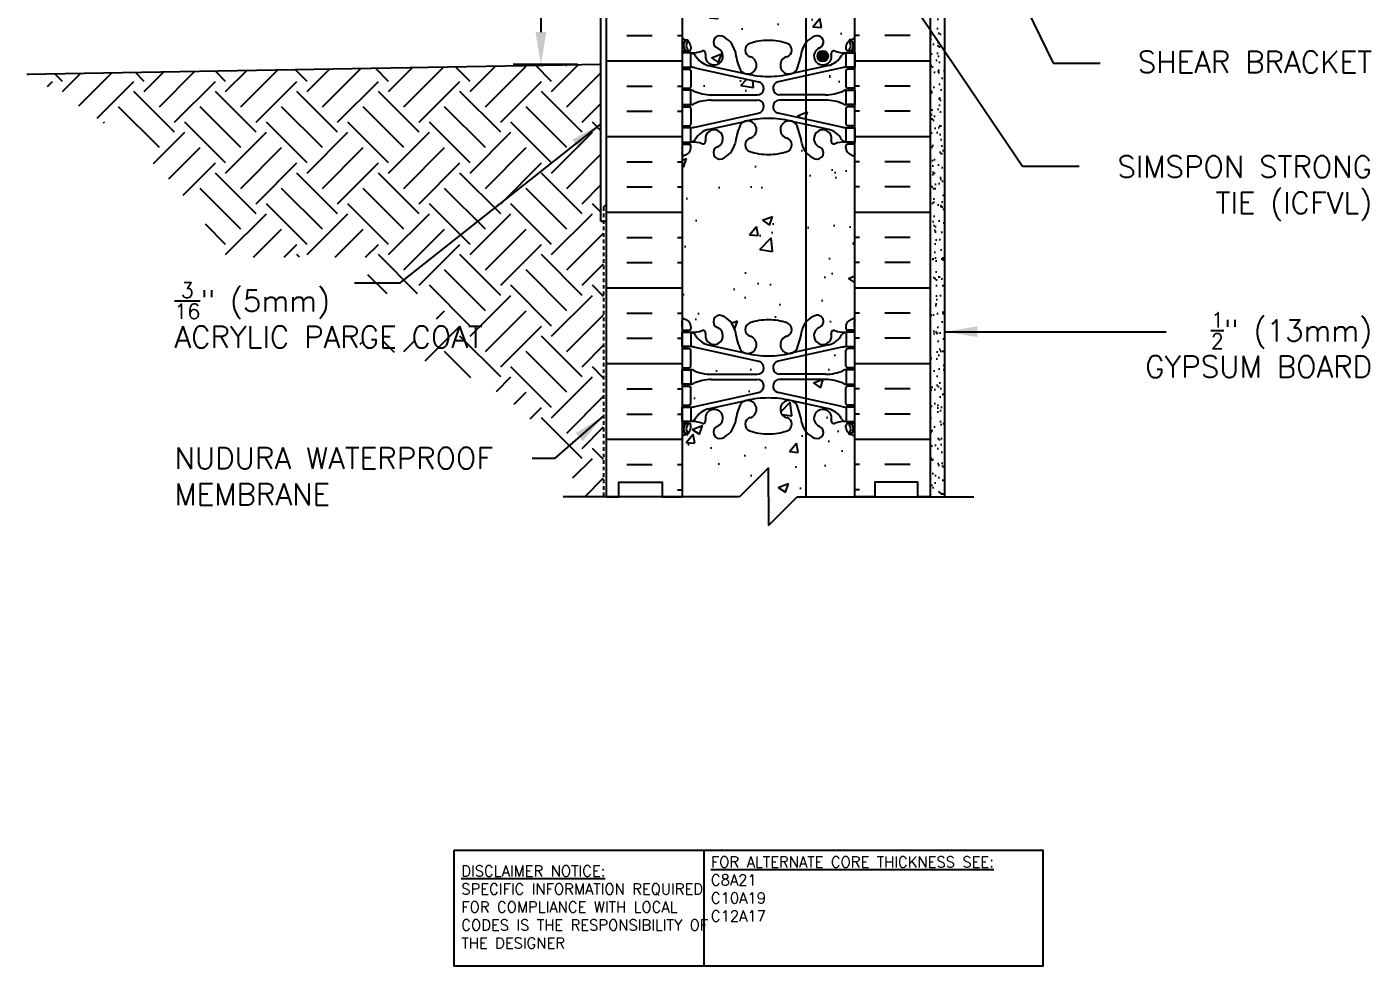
# Model space of a CAD drawing. Header units: inches. Extents: x 25.9 to 73.5, y -15 to 56.3.
# Drawn here: x 25.94 to 72.59, y -15.02 to 17.55 of the extents above; entities that cross this region are included whole.
import ezdxf

# ---------------------------------------------------------------- set-up
doc = ezdxf.new("R2010")
doc.units = ezdxf.units.IN
doc.header["$LTSCALE"] = 0.5
doc.header["$MEASUREMENT"] = 0
doc.linetypes.add('DASHED2', pattern=[0.375, 0.25, -0.125])
for name, color, linetype in [('HATCH', 12, 'Continuous'), ('line25', 2, 'Continuous'), ('LINE3', 3, 'Continuous'), ('LINE50', 5, 'Continuous'), ('LINE9', 9, 'Continuous'), ('TEXT', 4, 'Continuous'), ('Web_Edge', 9, 'Continuous')]:
    doc.layers.add(name, color=color, linetype=linetype)
doc.styles.add('DIM', font='romans.shx', dxfattribs={"width": 0.7})
doc.styles.add('ROMANS', font='romans.shx', dxfattribs={"height": 1.125})
doc.styles.get("Standard").update_dxf_attribs({"font": 'romans.shx', "height": 1.125})
doc.dimstyles.new('ext_12', dxfattribs={"dimscale": 12, "dimtxt": 0.09375, "dimasz": 0.09375, "dimexe": 0.09375, "dimexo": 0.0625, "dimgap": 0.0625, "dimtad": 1, "dimdec": 1, "dimzin": 3, "dimdsep": 46, "dimlunit": 4, "dimtxsty": 'DIM', "dimcen": 0.09, "dimdle": 0.09375, "dimclrt": 4, "dimadec": 0, "dimazin": 0, "dimtfac": 1, "dimtdec": 1, "dimtmove": 2, "dimatfit": 3, "dimfxl": 0, "dimfrac": 2, "dimtolj": 1, "dimtzin": 0, "dimarcsym": 0})

# ---------------------------------------------------------------- blocks, each defined once
blk = doc.blocks.new('6 web')
at = {"layer": 'Web_Edge'}
for p, q in [((-3, 6.566), (-2.958, 6.566)), ((-2.89, 6.845), (-2.8, 6.845)), ((-2.8, 6.845), (-2.8, 6.803)), ((-2.69, 6.596), (-2.69, 6.529)), ((2.69, 6.596), (2.69, 6.529)), ((2.89, 6.845), (2.8, 6.845)), ((2.8, 6.845), (2.8, 6.803)), ((3, 6.566), (2.958, 6.566)), ((-3, 6.466), (-2.752, 6.466)), ((-2.89, 6.466), (-2.89, 6.396)), ((-2.8, 6.466), (-2.8, 6.396)), ((3, 6.466), (2.752, 6.466)), ((2.8, 6.466), (2.8, 6.396)), ((2.89, 6.466), (2.89, 6.396)), ((-3, 5.826), (-2.752, 5.826)), ((-2.89, 5.896), (-2.89, 5.826)), ((-2.8, 5.896), (-2.8, 5.826)), ((-2.69, 5.764), (-2.69, 5.229)), ((-2.551, 5.872), (-0.34, 5.391)), ((-2.09, 5.955), (-0.768, 5.665)), ((2.551, 5.872), (0.34, 5.391)), ((2.09, 5.955), (0.768, 5.665)), ((2.69, 5.764), (2.69, 5.229)), ((3, 5.826), (2.752, 5.826)), ((2.8, 5.896), (2.8, 5.826)), ((2.89, 5.896), (2.89, 5.826)), ((-3, 5.166), (-2.752, 5.166)), ((-2.89, 5.166), (-2.89, 5.096)), ((-2.8, 5.166), (-2.8, 5.096)), ((3, 5.166), (2.752, 5.166)), ((2.8, 5.166), (2.8, 5.096)), ((2.89, 5.166), (2.89, 5.096)), ((-1.985, 4.936), (-0.389, 4.936)), ((-1.985, 4.756), (-0.389, 4.756)), ((1.985, 4.936), (0.389, 4.936)), ((1.985, 4.756), (0.389, 4.756)), ((-3, 4.526), (-2.752, 4.526)), ((-2.89, 4.596), (-2.89, 4.526)), ((-2.8, 4.596), (-2.8, 4.526)), ((-2.69, 4.464), (-2.69, 3.929)), ((-2.551, 3.82), (-0.34, 4.302)), ((2.551, 3.82), (0.34, 4.302)), ((2.69, 4.464), (2.69, 3.929)), ((3, 4.526), (2.752, 4.526)), ((2.8, 4.596), (2.8, 4.526)), ((2.89, 4.596), (2.89, 4.526)), ((-3, 3.866), (-2.752, 3.866)), ((-2.89, 3.866), (-2.89, 3.796)), ((-2.8, 3.866), (-2.8, 3.796)), ((-2.09, 3.737), (-0.768, 4.028)), ((2.09, 3.737), (0.768, 4.028)), ((3, 3.866), (2.752, 3.866)), ((2.8, 3.866), (2.8, 3.796)), ((2.89, 3.866), (2.89, 3.796)), ((-2.89, 3.296), (-2.89, 3.226)), ((-2.8, 3.296), (-2.8, 3.226)), ((2.8, 3.296), (2.8, 3.226)), ((2.89, 3.296), (2.89, 3.226)), ((-3, 3.226), (-2.752, 3.226)), ((-2.99, 3.106), (-2.99, 2.92)), ((-2.69, 3.096), (-2.69, 3.164)), ((2.69, 3.096), (2.69, 3.164)), ((3, 3.226), (2.752, 3.226)), ((2.99, 3.106), (2.99, 2.92)), ((-3, -3.226), (-2.752, -3.226)), ((-2.99, -3.106), (-2.99, -2.92)), ((-2.89, -3.296), (-2.89, -3.226)), ((-2.8, -3.296), (-2.8, -3.226)), ((-2.69, -3.096), (-2.69, -3.164)), ((2.69, -3.096), (2.69, -3.164)), ((3, -3.226), (2.752, -3.226)), ((2.8, -3.296), (2.8, -3.226)), ((2.89, -3.296), (2.89, -3.226)), ((2.99, -3.106), (2.99, -2.92)), ((-3, -3.866), (-2.752, -3.866)), ((-2.89, -3.866), (-2.89, -3.796)), ((-2.8, -3.866), (-2.8, -3.796)), ((-2.69, -4.464), (-2.69, -3.929)), ((-2.551, -3.82), (-0.34, -4.302)), ((-2.09, -3.737), (-0.768, -4.028)), ((2.551, -3.82), (0.34, -4.302)), ((2.09, -3.737), (0.768, -4.028)), ((2.69, -4.464), (2.69, -3.929)), ((3, -3.866), (2.752, -3.866)), ((2.8, -3.866), (2.8, -3.796)), ((2.89, -3.866), (2.89, -3.796)), ((-3, -4.526), (-2.752, -4.526)), ((-2.89, -4.596), (-2.89, -4.526)), ((-2.8, -4.596), (-2.8, -4.526)), ((3, -4.526), (2.752, -4.526)), ((2.8, -4.596), (2.8, -4.526)), ((2.89, -4.596), (2.89, -4.526)), ((-2.89, -5.166), (-2.89, -5.096)), ((-2.8, -5.166), (-2.8, -5.096)), ((-1.985, -4.756), (-0.389, -4.756)), ((-1.985, -4.936), (-0.389, -4.936)), ((1.985, -4.756), (0.389, -4.756)), ((1.985, -4.936), (0.389, -4.936)), ((2.8, -5.166), (2.8, -5.096)), ((2.89, -5.166), (2.89, -5.096)), ((-3, -5.166), (-2.752, -5.166)), ((-2.69, -5.764), (-2.69, -5.229)), ((-2.551, -5.872), (-0.34, -5.391)), ((2.551, -5.872), (0.34, -5.391)), ((2.69, -5.764), (2.69, -5.229)), ((3, -5.166), (2.752, -5.166)), ((-3, -5.826), (-2.752, -5.826)), ((-2.89, -5.896), (-2.89, -5.826)), ((-2.8, -5.896), (-2.8, -5.826)), ((-2.09, -5.955), (-0.768, -5.665)), ((2.09, -5.955), (0.768, -5.665)), ((3, -5.826), (2.752, -5.826)), ((2.8, -5.896), (2.8, -5.826)), ((2.89, -5.896), (2.89, -5.826)), ((-3, -6.466), (-2.752, -6.466)), ((-2.89, -6.466), (-2.89, -6.396)), ((-2.8, -6.466), (-2.8, -6.396)), ((-2.69, -6.596), (-2.69, -6.529)), ((2.69, -6.596), (2.69, -6.529)), ((3, -6.466), (2.752, -6.466)), ((2.8, -6.466), (2.8, -6.396)), ((2.89, -6.466), (2.89, -6.396)), ((-3, -6.566), (-2.958, -6.566)), ((-2.89, -6.845), (-2.8, -6.845)), ((-2.8, -6.845), (-2.8, -6.803)), ((2.8, -6.845), (2.8, -6.803)), ((2.89, -6.845), (2.8, -6.845)), ((3, -6.566), (2.958, -6.566))]:
    blk.add_line(p, q, dxfattribs=at)
for points in [[(-2.995, 5.896), (-2.695, 5.896), (-2.695, 6.396), (-2.995, 6.396)], [(2.995, 5.896), (2.695, 5.896), (2.695, 6.396), (2.995, 6.396)], [(-2.995, 4.596), (-2.695, 4.596), (-2.695, 5.096), (-2.995, 5.096)], [(2.995, 4.596), (2.695, 4.596), (2.695, 5.096), (2.995, 5.096)], [(-2.995, 3.296), (-2.695, 3.296), (-2.695, 3.796), (-2.995, 3.796)], [(2.995, 3.296), (2.695, 3.296), (2.695, 3.796), (2.995, 3.796)], [(-2.995, -3.296), (-2.695, -3.296), (-2.695, -3.796), (-2.995, -3.796)], [(2.995, -3.296), (2.695, -3.296), (2.695, -3.796), (2.995, -3.796)], [(-2.995, -4.596), (-2.695, -4.596), (-2.695, -5.096), (-2.995, -5.096)], [(2.995, -4.596), (2.695, -4.596), (2.695, -5.096), (2.995, -5.096)], [(-2.995, -5.896), (-2.695, -5.896), (-2.695, -6.396), (-2.995, -6.396)], [(2.995, -5.896), (2.695, -5.896), (2.695, -6.396), (2.995, -6.396)]]:
    blk.add_lwpolyline(points, close=True, dxfattribs=at)
for centre, radius, start, end in [((-2.69, 7.303), 0.5, 231.6833, 250.5288), ((-2.69, 7.303), 0.6, 238.8907, 245.0748), ((-2.958, 6.586), 0.02, 270, 14.1541), ((-2.696, 6.651), 0.25, 140.1145, 222.4609), ((-2.951, 6.741), 0.02, 340.7916, 65.0748), ((-2.854, 6.782), 0.045, 319.1879, 141.448), ((-2.848, 6.512), 0.045, 222.4609, 42.4609), ((-2.94, 6.596), 0.25, 0, 70.5288), ((-2.696, 6.651), 0.16, 140.0001, 222.4609), ((-1.885, 6.278), 0.305, 166.6795, 68.1963), ((-1.69, 6.766), 0.22, 68.1963, 248.1963), ((-1.885, 6.278), 0.745, 13.2652, 68.1963), ((-0.571, 6.49), 0.24, 108.923, 254.2747), ((0, 4.825), 2, 90, 108.923), ((0, 4.825), 2, 71.077, 90), ((0.571, 6.49), 0.24, 285.7253, 71.077), ((1.885, 6.278), 0.745, 111.8037, 166.7348), ((1.885, 6.278), 0.305, 111.8037, 13.3205), ((1.69, 6.766), 0.22, 291.8037, 111.8037), ((2.94, 6.596), 0.25, 109.4712, 180), ((2.848, 6.512), 0.045, 137.5391, 317.5391), ((2.854, 6.782), 0.045, 38.552, 220.8121), ((2.696, 6.651), 0.16, 317.5391, 39.9999), ((2.69, 7.303), 0.5, 289.4712, 308.3167), ((2.696, 6.651), 0.25, 317.5391, 39.8855), ((2.951, 6.741), 0.02, 114.9252, 199.2084), ((2.958, 6.586), 0.02, 165.8459, 270), ((2.69, 7.303), 0.6, 294.9252, 301.1093), ((-2.752, 6.529), 0.0625, 270, 0), ((-2.639, 7.395), 1, 266.7879, 289.9067), ((-2.738, 6.15), 0.25, 37.2777, 80.0823), ((-1.891, 6.678), 0.75, 210.155, 254.5838), ((-2.269, 6.369), 0.09, 346.6795, 108.8651), ((1.803, 6.92), 3, 189.0273, 201.1984), ((-0.718, 5.966), 0.305, 205.3782, 74.2747), ((0.718, 5.966), 0.305, 105.7253, 334.6218), ((-1.803, 6.92), 3, 338.8016, 350.9727), ((1.891, 6.678), 0.75, 285.4162, 329.845), ((2.269, 6.369), 0.09, 71.1349, 193.3205), ((2.639, 7.395), 1, 250.0933, 273.2121), ((2.738, 6.15), 0.25, 99.9177, 142.7223), ((2.752, 6.529), 0.0625, 180, 270), ((-2.752, 5.764), 0.0625, 0, 90), ((-2.786, 4.9), 1, 76.4291, 84.7991), ((0, 8.932), 3.356, 256.7692, 270), ((0, 8.932), 3.356, 270, 283.2308), ((2.786, 4.9), 1, 95.2009, 103.5709), ((2.752, 5.764), 0.0625, 90, 180), ((-2.752, 5.229), 0.0625, 270, 0), ((-0.389, 5.166), 0.23, 270, 77.6055), ((0.389, 5.166), 0.23, 102.3945, 270), ((2.752, 5.229), 0.0625, 180, 270), ((-2.699, 4.877), 0.219, 60.4937, 88.92), ((-1.955, 6.536), 1.6, 246.5673, 268.9203), ((-1.955, 3.156), 1.6, 91.0797, 113.4327), ((-1.955, 3.156), 1.6, 91.0797, 113.4327), ((-0.389, 4.526), 0.23, 282.3945, 90), ((0.389, 4.526), 0.23, 90, 257.6055), ((1.955, 6.536), 1.6, 271.0797, 293.4327), ((1.955, 3.156), 1.6, 66.5673, 88.9203), ((1.955, 3.156), 1.6, 66.5673, 88.9203), ((2.699, 4.877), 0.219, 91.08, 119.5063), ((-2.752, 4.464), 0.0625, 0, 90), ((-2.699, 4.815), 0.219, 271.08, 299.5063), ((-2.699, 4.815), 0.219, 271.08, 299.5063), ((2.699, 4.815), 0.219, 240.4937, 268.92), ((2.699, 4.815), 0.219, 240.4937, 268.92), ((2.752, 4.464), 0.0625, 90, 180), ((-2.752, 3.929), 0.0625, 270, 0), ((-2.786, 4.792), 1, 275.2009, 283.5709), ((-1.891, 3.014), 0.75, 105.4162, 149.845), ((1.803, 2.773), 3, 158.8016, 170.9727), ((-0.718, 3.727), 0.305, 285.7253, 154.6218), ((0, 0.761), 3.356, 90, 103.2308), ((0, 0.761), 3.356, 76.7692, 90), ((0.718, 3.727), 0.305, 25.3782, 254.2747), ((-1.803, 2.773), 3, 9.0273, 21.1984), ((1.891, 3.014), 0.75, 30.155, 74.5838), ((2.786, 4.792), 1, 256.4291, 264.7991), ((2.752, 3.929), 0.0625, 180, 270), ((-2.738, 3.542), 0.25, 279.9177, 322.7223), ((-2.639, 2.298), 1, 70.0933, 93.2121), ((-2.269, 3.323), 0.09, 251.1349, 13.3205), ((-1.885, 3.414), 0.305, 291.8037, 193.3205), ((-0.571, 3.202), 0.24, 105.7253, 251.077), ((0.571, 3.202), 0.24, 288.923, 74.2747), ((1.885, 3.414), 0.305, 346.6795, 248.1963), ((2.269, 3.323), 0.09, 166.6795, 288.8651), ((2.639, 2.298), 1, 86.7879, 109.9067), ((2.738, 3.542), 0.25, 217.2777, 260.0823), ((-3.01, 3.106), 0.02, 0, 60.012), ((-3.01, 2.92), 0.02, 301.073, 0), ((-2.69, 2.389), 0.6, 121.073, 121.1093), ((-2.69, 2.389), 0.5, 109.4712, 128.3167), ((-2.94, 3.096), 0.25, 289.4712, 360), ((-2.752, 3.164), 0.0625, 360, 90), ((-1.69, 2.927), 0.22, 111.8037, 291.8037), ((-1.885, 3.414), 0.745, 291.8037, 346.7348), ((0, 4.867), 2, 251.077, 270), ((0, 4.867), 2, 270, 288.923), ((1.885, 3.414), 0.745, 193.2652, 248.1963), ((1.69, 2.927), 0.22, 248.1963, 68.1963), ((2.752, 3.164), 0.0625, 90, 180), ((2.94, 3.096), 0.25, 180, 250.5288), ((2.69, 2.389), 0.5, 51.6833, 70.5288), ((3.01, 3.106), 0.02, 119.988, 180), ((3.01, 2.92), 0.02, 180, 238.927), ((2.69, 2.389), 0.6, 58.8907, 58.927), ((-2.69, -2.389), 0.5, 231.6833, 250.5288), ((-1.69, -2.927), 0.22, 68.1963, 248.1963), ((-1.885, -3.414), 0.745, 13.2652, 68.1963), ((1.885, -3.414), 0.745, 111.8037, 166.7348), ((1.69, -2.927), 0.22, 291.8037, 111.8037), ((2.69, -2.389), 0.5, 289.4712, 308.3167), ((-2.69, -2.389), 0.6, 238.8907, 238.927), ((-3.01, -2.92), 0.02, 360, 58.927), ((-3.01, -3.106), 0.02, 299.988, 360), ((-2.94, -3.096), 0.25, 0, 70.5288), ((-2.752, -3.164), 0.0625, 270, 0), ((-2.639, -2.298), 1, 266.7879, 289.9067), ((-2.269, -3.323), 0.09, 346.6795, 108.8651), ((-1.885, -3.414), 0.305, 166.6795, 68.1963), ((1.803, -2.773), 3, 189.0273, 201.1984), ((-0.571, -3.202), 0.24, 108.923, 254.2747), ((0, -4.867), 2, 90, 108.923), ((0, -4.867), 2, 71.077, 90), ((0.571, -3.202), 0.24, 285.7253, 71.077), ((-1.803, -2.773), 3, 338.8016, 350.9727), ((1.885, -3.414), 0.305, 111.8037, 13.3205), ((2.269, -3.323), 0.09, 71.1349, 193.3205), ((2.639, -2.298), 1, 250.0933, 273.2121), ((2.94, -3.096), 0.25, 109.4712, 180), ((2.752, -3.164), 0.0625, 180, 270), ((3.01, -2.92), 0.02, 121.073, 180), ((3.01, -3.106), 0.02, 180, 240.012), ((2.69, -2.389), 0.6, 301.073, 301.1093), ((-2.738, -3.542), 0.25, 37.2777, 80.0823), ((-1.891, -3.014), 0.75, 210.155, 254.5838), ((-0.718, -3.727), 0.305, 205.3782, 74.2747), ((0.718, -3.727), 0.305, 105.7253, 334.6218), ((1.891, -3.014), 0.75, 285.4162, 329.845), ((2.738, -3.542), 0.25, 99.9177, 142.7223), ((-2.752, -3.929), 0.0625, 0, 90), ((-2.786, -4.792), 1, 76.4291, 84.7991), ((0, -0.761), 3.356, 256.7692, 270), ((0, -0.761), 3.356, 270, 283.2308), ((2.786, -4.792), 1, 95.2009, 103.5709), ((2.752, -3.929), 0.0625, 90, 180), ((-2.752, -4.464), 0.0625, 270, 0), ((-2.699, -4.815), 0.219, 60.4937, 88.92), ((-2.699, -4.815), 0.219, 60.4937, 88.92), ((-1.955, -3.156), 1.6, 246.5673, 268.9203), ((-1.955, -3.156), 1.6, 246.5673, 268.9203), ((-0.389, -4.526), 0.23, 270, 77.6055), ((0.389, -4.526), 0.23, 102.3945, 270), ((1.955, -3.156), 1.6, 271.0797, 293.4327), ((1.955, -3.156), 1.6, 271.0797, 293.4327), ((2.699, -4.815), 0.219, 91.08, 119.5063), ((2.699, -4.815), 0.219, 91.08, 119.5063), ((2.752, -4.464), 0.0625, 180, 270), ((-2.699, -4.877), 0.219, 271.08, 299.5063), ((-1.955, -6.536), 1.6, 91.0797, 113.4327), ((-0.389, -5.166), 0.23, 282.3945, 90), ((0.389, -5.166), 0.23, 90, 257.6055), ((1.955, -6.536), 1.6, 66.5673, 88.9203), ((2.699, -4.877), 0.219, 240.4937, 268.92), ((-2.752, -5.229), 0.0625, 0, 90), ((0, -8.932), 3.356, 90, 103.2308), ((0, -8.932), 3.356, 76.7692, 90), ((2.752, -5.229), 0.0625, 90, 180), ((-2.752, -5.764), 0.0625, 270, 0), ((-2.786, -4.9), 1, 275.2009, 283.5709), ((-1.891, -6.678), 0.75, 105.4162, 149.845), ((-1.885, -6.278), 0.305, 291.8037, 193.3205), ((1.803, -6.92), 3, 158.8016, 170.9727), ((-0.718, -5.966), 0.305, 285.7253, 154.6218), ((0.718, -5.966), 0.305, 25.3782, 254.2747), ((-1.803, -6.92), 3, 9.0273, 21.1984), ((1.885, -6.278), 0.305, 346.6795, 248.1963), ((1.891, -6.678), 0.75, 30.155, 74.5838), ((2.786, -4.9), 1, 256.4291, 264.7991), ((2.752, -5.764), 0.0625, 180, 270), ((-2.696, -6.651), 0.25, 137.5391, 219.8855), ((-2.848, -6.512), 0.045, 317.5391, 137.5391), ((-2.752, -6.529), 0.0625, 360, 90), ((-2.738, -6.15), 0.25, 279.9177, 322.7223), ((-2.639, -7.395), 1, 70.0933, 93.2121), ((-2.269, -6.369), 0.09, 251.1349, 13.3205), ((-1.885, -6.278), 0.745, 291.8037, 346.7348), ((-0.571, -6.49), 0.24, 105.7253, 251.077), ((0.571, -6.49), 0.24, 288.923, 74.2747), ((1.885, -6.278), 0.745, 193.2652, 248.1963), ((2.269, -6.369), 0.09, 166.6795, 288.8651), ((2.639, -7.395), 1, 86.7879, 109.9067), ((2.738, -6.15), 0.25, 217.2777, 260.0823), ((2.752, -6.529), 0.0625, 90, 180), ((2.848, -6.512), 0.045, 42.4609, 222.4609), ((2.696, -6.651), 0.25, 320.1145, 42.4609), ((-2.69, -7.303), 0.6, 114.9252, 121.1093), ((-2.69, -7.303), 0.5, 109.4712, 128.3167), ((-2.958, -6.586), 0.02, 345.8459, 90), ((-2.951, -6.741), 0.02, 294.9252, 19.2084), ((-2.854, -6.782), 0.045, 218.552, 40.8121), ((-2.94, -6.596), 0.25, 289.4712, 360), ((-2.696, -6.651), 0.16, 137.5391, 219.9999), ((-1.69, -6.766), 0.22, 111.8037, 291.8037), ((0, -4.825), 2, 251.077, 270), ((0, -4.825), 2, 270, 288.923), ((1.69, -6.766), 0.22, 248.1963, 68.1963), ((2.94, -6.596), 0.25, 180, 250.5288), ((2.854, -6.782), 0.045, 139.1879, 321.448), ((2.696, -6.651), 0.16, 320.0001, 42.4609), ((2.69, -7.303), 0.5, 51.6833, 70.5288), ((2.951, -6.741), 0.02, 160.7916, 245.0748), ((2.958, -6.586), 0.02, 90, 194.1541), ((2.69, -7.303), 0.6, 58.8907, 65.0748)]:
    blk.add_arc(centre, radius, start, end, dxfattribs=at)

msp = doc.modelspace()

# ---------------------------------------------------------------- hatches: boundary and pattern name
at = {"layer": 'HATCH'}
h = msp.add_hatch(dxfattribs=at)
h.set_pattern_fill('AR-CONC', color=256, scale=0.5, style=0)
h.paths.add_polyline_path([(54.676, 19.254), (52.978, 19.254), (52.978, 16.996, -0.130426), (53.284, 17.224, -1), (53.448, 16.816, 2.182095), (53.858, 16.603, -0.601435), (53.977, 16.707, 0.10046), (54.371, 16.65), (54.476, 16.65), (54.476, 16.72), (54.428, 16.72, -0.414214), (54.366, 16.783), (54.366, 16.85, -0.249069), (54.476, 17.057), (54.476, 17.099), (54.566, 17.099, 0.064398), (54.676, 17.165)])
h.paths.add_polyline_path([(53.748, 16.532, -1), (53.373, 16.532, -1)], flags=16)
h.paths.add_polyline_path([(52.978, 19.254), (51.801, 19.254), (51.301, 19.754), (51.301, 20.879), (51.801, 21.379), (52.978, 21.379), (52.978, 21.512, -0.110434), (52.836, 21.805, 0.053157), (52.67, 22.419, 0.223253), (52.47, 22.584), (52.45, 22.588, 0.955472), (52.312, 21.995, -0.735593), (52.325, 21.537, -0.082755), (51.676, 21.429, -0.082755), (51.027, 21.537, -0.735593), (51.04, 21.995, 0.955472), (50.902, 22.588), (50.882, 22.584, 0.223253), (50.682, 22.419, 0.053157), (50.516, 21.805, -0.24438), (50.068, 21.284, -1), (49.904, 21.693, 2.182095), (49.494, 21.906, -0.601435), (49.375, 21.801, 0.10046), (48.981, 21.858), (48.876, 21.858), (48.876, 21.788), (48.924, 21.788, -0.414214), (48.986, 21.725), (48.986, 21.658, -0.249069), (48.876, 21.451), (48.876, 21.409), (48.786, 21.409, 0.064398), (48.676, 21.343), (48.676, 19.254), (48.676, 17.165, 0.064398), (48.786, 17.099), (48.876, 17.099), (48.876, 17.057, -0.249069), (48.986, 16.85), (48.986, 16.783, -0.414214), (48.924, 16.72), (48.876, 16.72), (48.876, 16.65), (48.981, 16.65, 0.10046), (49.375, 16.707, -0.601435), (49.494, 16.603, 2.182095), (49.904, 16.816, -1), (50.068, 17.224, -0.24438), (50.516, 16.703, 0.053157), (50.682, 16.089, 0.223253), (50.882, 15.924), (50.902, 15.92, 0.955472), (51.04, 16.514, -0.735593), (51.027, 16.972, -0.082755), (51.676, 17.08, -0.082755), (52.325, 16.972, -0.735593), (52.312, 16.514, 0.955472), (52.45, 15.92), (52.47, 15.924, 0.223253), (52.67, 16.089, 0.053157), (52.836, 16.703, -0.110434), (52.978, 16.996)])
edge = h.paths.add_edge_path(flags=17)
edge.add_ellipse((52.547, 20.317), major_axis=(-0.746, 0), ratio=0.610344, start_angle=-125.3107, end_angle=125.3107)
edge.add_line((52.978, 19.945), (52.978, 20.688))
edge = h.paths.add_edge_path()
edge.add_ellipse((52.547, 20.317), major_axis=(-0.746, 0), ratio=0.610344, start_angle=125.3107, end_angle=234.6893)
edge.add_line((52.978, 20.688), (52.978, 19.945))
h = msp.add_hatch(dxfattribs=at)
h.set_pattern_fill('INSUL', color=256, scale=7, style=0)
h.set_pattern_definition([(0, (-2877.4856, -395.7554), (0, 2.625), []), (0, (-2877.4856, -394.8804), (0, 2.625), [0.875, -0.875]), (0, (-2877.4856, -394.0054), (0, 2.625), [0.875, -0.875])])
h.paths.add_polyline_path([(46.051, 1.254), (46.488, 1.254), (46.488, 1.754), (47.988, 1.754), (47.988, 1.254), (48.676, 1.254), (48.676, 19.254), (47.988, 19.254), (47.988, 19.754), (46.488, 19.754), (46.488, 19.254), (46.051, 19.254)])
h = msp.add_hatch(dxfattribs=at)
h.set_pattern_fill('INSUL', color=256, scale=7, style=0)
h.set_pattern_definition([(180, (2980.8376, -395.7554), (0, 2.625), []), (180, (2980.8376, -394.8804), (0, 2.625), [0.875, -0.875]), (180, (2980.8376, -394.0054), (0, 2.625), [0.875, -0.875])])
h.paths.add_polyline_path([(57.301, 1.254), (56.863, 1.254), (56.863, 1.754), (55.363, 1.754), (55.363, 1.254), (54.676, 1.254), (54.676, 19.254), (55.363, 19.254), (55.363, 19.754), (56.863, 19.754), (56.863, 19.254), (57.301, 19.254)])
h = msp.add_hatch(dxfattribs=at)
h.set_pattern_fill('AR-SAND', color=256, scale=0.25, style=0)
h.paths.add_polyline_path([(57.801, 18.754), (57.301, 18.754), (57.301, 1.254), (57.801, 1.254)])
h = msp.add_hatch(dxfattribs=at)
h.set_pattern_fill('EARTH', color=256, scale=8, angle=45, style=0)
h.set_pattern_definition([(45, (-53.785, -96.0661), (2e-16, 2.828427), [2, -2]), (45, (-54.3154, -95.5358), (2e-16, 2.828427), [2, -2]), (45, (-54.8457, -95.0055), (2e-16, 2.828427), [2, -2]), (135, (-54.8457, -94.652), (-2.828427, 4e-16), [2, -2]), (135, (-54.3154, -94.1216), (-2.828427, 4e-16), [2, -2]), (135, (-53.785, -93.5913), (-2.828427, 4e-16), [2, -2])])
edge = h.paths.add_edge_path()
edge.add_spline(control_points=[(36.933, 6.663), (39.952, 6.028), (42.594, 5.202), (44.132, 3.107), (44.52, 2.495)], knot_values=[15.477298, 15.477298, 15.477298, 15.477298, 21.162657, 23.307813, 23.307813, 23.307813, 23.307813], degree=3, periodic=0)
edge.add_line((44.52, 2.495), (45.301, 1.254))
edge.add_line((45.301, 1.254), (45.957, 1.254))
edge.add_line((45.957, 1.254), (45.957, 10.813))
edge.add_line((45.957, 10.813), (45.863, 10.813))
edge.add_line((45.863, 10.813), (45.863, 16.254))
edge.add_line((45.863, 16.254), (25.942, 15.906))
edge.add_spline(control_points=[(25.942, 15.906), (27.06, 15.244), (29.335, 13.896), (31.555, 11.647), (32.552, 10.081), (32.845, 9.558)], knot_values=[0, 0, 0, 0, 3.887421, 7.907558, 9.371794, 9.371794, 9.371794, 9.371794], degree=3, periodic=0)
edge.add_line((32.845, 9.558), (37.779, 9.558))
edge.add_line((37.779, 9.558), (37.779, 8.289))
edge.add_line((37.779, 8.289), (40.162, 8.289))
edge.add_line((40.162, 8.289), (40.162, 6.663))
edge.add_line((40.162, 6.663), (36.933, 6.663))
h = msp.add_hatch(dxfattribs=at)
h.set_pattern_fill('AR-CONC', color=256, scale=0.5, style=0)
h.paths.add_polyline_path([(54.267, 15.322, -0.124673), (54.371, 15.35), (54.476, 15.35), (54.476, 15.42), (54.428, 15.42, -0.414214), (54.366, 15.483), (54.366, 16.018, -0.414214), (54.428, 16.08), (54.476, 16.08), (54.476, 16.15), (54.371, 16.15, 0.036537), (54.227, 16.127), (52.978, 15.854), (52.978, 15.19), (53.661, 15.19, 0.097844)])
h.paths.add_polyline_path([(54.366, 14.718, -0.414214), (54.428, 14.78), (54.476, 14.78), (54.476, 14.85), (54.371, 14.85, -0.124673), (54.267, 14.879, 0.097844), (53.661, 15.01), (52.978, 15.01), (52.978, 14.346), (54.227, 14.074, 0.036537), (54.371, 14.05), (54.476, 14.05), (54.476, 14.12), (54.428, 14.12, -0.414214), (54.366, 14.183)])
h.paths.add_polyline_path([(52.978, 15.01), (52.065, 15.01, 0.897292), (52.016, 14.556), (52.978, 14.346)])
h.paths.add_polyline_path([(52.978, 15.854), (52.016, 15.645, 0.897292), (52.065, 15.19), (52.978, 15.19)])
h.paths.add_polyline_path([(51.336, 15.645), (49.125, 16.127, 0.036537), (48.981, 16.15), (48.876, 16.15), (48.876, 16.08), (48.924, 16.08, -0.414214), (48.986, 16.018), (48.986, 15.483, -0.414214), (48.924, 15.42), (48.876, 15.42), (48.876, 15.35), (48.981, 15.35, -0.124673), (49.085, 15.322, 0.097844), (49.691, 15.19), (51.287, 15.19, 0.897292)])
h.paths.add_polyline_path([(51.287, 15.01), (49.691, 15.01, 0.097844), (49.085, 14.879, -0.124673), (48.981, 14.85), (48.876, 14.85), (48.876, 14.78), (48.924, 14.78, -0.414214), (48.986, 14.718), (48.986, 14.183, -0.414214), (48.924, 14.12), (48.876, 14.12), (48.876, 14.05), (48.981, 14.05, 0.036537), (49.125, 14.074), (51.336, 14.556, 0.897292)])
h = msp.add_hatch(dxfattribs=at)
h.set_pattern_fill('AR-CONC', color=256, scale=0.5, style=0)
h.paths.add_polyline_path([(54.676, 13.036, 0.082415), (54.533, 13.115, -0.317837), (54.366, 13.35), (54.366, 13.418, -0.414214), (54.428, 13.48), (54.476, 13.48), (54.476, 13.55), (54.371, 13.55, 0.10046), (53.977, 13.493, -0.601435), (53.858, 13.598, 2.182095), (53.448, 13.385, -1), (53.284, 12.977, -0.130426), (52.978, 13.205), (52.978, 7.303, -0.130426), (53.284, 7.532, -1), (53.448, 7.123, 2.182095), (53.858, 6.91, -0.601435), (53.977, 7.015, 0.10046), (54.371, 6.958), (54.476, 6.958), (54.476, 7.028), (54.428, 7.028, -0.414214), (54.366, 7.09), (54.366, 7.158, -0.317837), (54.533, 7.394, 0.082415), (54.676, 7.473)])
h.paths.add_polyline_path([(52.978, 13.205, -0.110434), (52.836, 13.497, 0.053157), (52.67, 14.111, 0.223253), (52.47, 14.276), (52.45, 14.281, 0.955472), (52.312, 13.687, -0.735593), (52.325, 13.229, -0.082755), (51.676, 13.121, -0.082755), (51.027, 13.229, -0.735593), (51.04, 13.687, 0.955472), (50.902, 14.281), (50.882, 14.276, 0.223253), (50.682, 14.111, 0.053157), (50.516, 13.497, -0.24438), (50.068, 12.977, -1), (49.904, 13.385, 2.182095), (49.494, 13.598, -0.601435), (49.375, 13.493, 0.10046), (48.981, 13.55), (48.876, 13.55), (48.876, 13.48), (48.924, 13.48, -0.414214), (48.986, 13.418), (48.986, 13.35, -0.317837), (48.819, 13.115, 0.082415), (48.676, 13.036), (48.676, 7.473, 0.082415), (48.819, 7.394, -0.317837), (48.986, 7.158), (48.986, 7.09, -0.414214), (48.924, 7.028), (48.876, 7.028), (48.876, 6.958), (48.981, 6.958, 0.10046), (49.375, 7.015, -0.601435), (49.494, 6.91, 2.182095), (49.904, 7.123, -1), (50.068, 7.532, -0.24438), (50.516, 7.011, 0.053157), (50.682, 6.397, 0.223253), (50.882, 6.232), (50.902, 6.228, 0.955472), (51.04, 6.821, -0.735593), (51.027, 7.279, -0.082755), (51.676, 7.387, -0.082755), (52.325, 7.279, -0.735593), (52.312, 6.821, 0.955472), (52.45, 6.228), (52.47, 6.232, 0.223253), (52.67, 6.397, 0.053157), (52.836, 7.011, -0.110434), (52.978, 7.303)])
h = msp.add_hatch(dxfattribs=at)
h.set_pattern_fill('AR-CONC', color=256, scale=0.5, style=0)
h.paths.add_polyline_path([(52.978, 6.162), (52.978, 5.498), (53.661, 5.498, 0.097844), (54.267, 5.63, -0.134256), (54.379, 5.658), (54.476, 5.658), (54.476, 5.728), (54.428, 5.728, -0.414214), (54.366, 5.79), (54.366, 6.325, -0.414214), (54.428, 6.388), (54.476, 6.388), (54.476, 6.458), (54.371, 6.458, 0.036537), (54.227, 6.434)])
h.paths.add_polyline_path([(53.661, 5.318), (52.978, 5.318), (52.978, 4.654), (54.227, 4.382, 0.036537), (54.371, 4.358), (54.476, 4.358), (54.476, 4.428), (54.428, 4.428, -0.414214), (54.366, 4.49), (54.366, 5.025, -0.414214), (54.428, 5.088), (54.476, 5.088), (54.476, 5.158), (54.379, 5.158, -0.134256), (54.267, 5.186, 0.097844)])
h.paths.add_polyline_path([(52.065, 5.318, 0.897292), (52.016, 4.863), (52.978, 4.654), (52.978, 5.318)])
h.paths.add_polyline_path([(52.016, 5.953, 0.897292), (52.065, 5.498), (52.978, 5.498), (52.978, 6.162)])
h.paths.add_polyline_path([(49.125, 6.434, 0.036537), (48.981, 6.458), (48.876, 6.458), (48.876, 6.388), (48.924, 6.388, -0.414214), (48.986, 6.325), (48.986, 5.79, -0.414214), (48.924, 5.728), (48.876, 5.728), (48.876, 5.658), (48.973, 5.658, -0.134256), (49.085, 5.63, 0.097844), (49.691, 5.498), (51.287, 5.498, 0.897292), (51.336, 5.953)])
h.paths.add_polyline_path([(51.336, 4.863, 0.897292), (51.287, 5.318), (49.691, 5.318, 0.097844), (49.085, 5.186, -0.134256), (48.973, 5.158), (48.876, 5.158), (48.876, 5.088), (48.924, 5.088, -0.414214), (48.986, 5.025), (48.986, 4.49, -0.414214), (48.924, 4.428), (48.876, 4.428), (48.876, 4.358), (48.981, 4.358, 0.036537), (49.125, 4.382)])
h = msp.add_hatch(dxfattribs=at)
h.set_pattern_fill('AR-CONC', color=256, scale=0.5, style=0)
h.paths.add_polyline_path([(51.676, 2.254), (51.676, 1.254), (51.676, 0.254), (52.676, 1.254), (52.978, 1.254), (52.978, 3.512, -0.110434), (52.836, 3.805, 0.053157), (52.67, 4.419, 0.223253), (52.47, 4.584), (52.45, 4.588, 0.955472), (52.312, 3.995, -0.735593), (52.325, 3.537, -0.082755), (51.676, 3.429, -0.082755), (51.027, 3.537, -0.735593), (51.04, 3.995, 0.955472), (50.902, 4.588), (50.882, 4.584, 0.223253), (50.682, 4.419, 0.053157), (50.516, 3.805, -0.24438), (50.068, 3.284, -1), (49.904, 3.693, 2.182095), (49.494, 3.906, -0.601435), (49.375, 3.801, 0.10046), (48.981, 3.858), (48.876, 3.858), (48.876, 3.788), (48.924, 3.788, -0.414214), (48.986, 3.725), (48.986, 3.658, -0.249069), (48.876, 3.451), (48.876, 3.409), (48.786, 3.409, 0.064398), (48.676, 3.343), (48.676, 1.254), (50.676, 1.254)])
h.paths.add_polyline_path([(52.978, 1.254), (54.676, 1.254), (54.676, 3.343, 0.064398), (54.566, 3.409), (54.476, 3.409), (54.476, 3.451, -0.249069), (54.366, 3.658), (54.366, 3.725, -0.414214), (54.428, 3.788), (54.476, 3.788), (54.476, 3.858), (54.371, 3.858, 0.10046), (53.977, 3.801, -0.601435), (53.858, 3.906, 2.182095), (53.448, 3.693, -1), (53.284, 3.284, -0.130426), (52.978, 3.512)])
at = {"layer": 'LINE3'}
msp.add_hatch(color=256, dxfattribs=at).paths.add_polyline_path([(53.748, 16.532, 1), (53.373, 16.532, 1)])

# ---------------------------------------------------------------- linework, layer by layer
at = {"layer": 'line25'}
for p, q in [((54.676, 13.629), (54.676, 37.254)), ((48.676, 19.254), (48.676, 1.254)), ((54.676, 1.254), (54.676, 13.629))]:
    msp.add_line(p, q, dxfattribs=at)
at = {"layer": 'LINE3'}
msp.add_line((52.978, 25.129), (52.978, 1.254), dxfattribs=at)
msp.add_circle((53.561, 16.532), 0.188, dxfattribs=at)
at = {"layer": 'LINE50'}
for p, q in [((46.051, 1.254), (46.051, 19.254)), ((57.301, 1.254), (57.301, 19.254)), ((25.942, 15.906), (45.863, 16.254))]:
    msp.add_line(p, q, dxfattribs=at)
for points in [[(46.051, 1.254), (46.488, 1.254), (46.488, 1.754), (47.988, 1.754), (47.988, 1.254), (48.676, 1.254)], [(57.301, 1.254), (56.863, 1.254), (56.863, 1.754), (55.363, 1.754), (55.363, 1.254), (54.676, 1.254)]]:
    msp.add_lwpolyline(points, dxfattribs=at)
at = {"layer": 'LINE9'}
for p, q in [((45.863, 10.813), (45.863, 22.813)), ((57.801, 1.254), (57.801, 18.754)), ((45.863, 10.813), (46.051, 10.813)), ((51.676, 2.254), (50.676, 1.254)), ((51.676, 1.254), (51.676, 2.254)), ((50.676, 1.254), (44.551, 1.254)), ((51.676, 1.254), (51.676, 0.254)), ((51.676, 0.254), (52.676, 1.254)), ((52.676, 1.254), (58.801, 1.254))]:
    msp.add_line(p, q, dxfattribs=at)
at = {"layer": 'LINE9', "linetype": 'DASHED2'}
for q in [(46.051, 11.389), (45.957, 1.254)]:
    msp.add_line((45.957, 11.295), q, dxfattribs=at)
at = {"layer": 'TEXT'}
for p, q in [((43.78, 21.129), (43.78, 17.365)), ((45.05, 16.24), (42.821, 16.24))]:
    msp.add_line(p, q, dxfattribs=at)
msp.add_lwpolyline([(40.773, -11), (49.428, -11), (49.428, -15.025), (40.773, -15.025)], close=True, dxfattribs=at)
msp.add_lwpolyline([(49.428, -11), (61.202, -11), (61.202, -15.025), (49.428, -15.025)], dxfattribs=at)
msp.add_solid([(43.592, 17.365), (43.967, 17.365), (43.779, 16.24)], dxfattribs=at)

# ---------------------------------------------------------------- block references
at = {"layer": 'line25'}
msp.add_blockref('6 web', (51.676, 10.254), dxfattribs=at)

# ---------------------------------------------------------------- texts
at = {"layer": 'TEXT', "char_height": 0.75, "style": 'ROMANS'}
for s, insert, width, attachment_point in [('SHEAR BRACKET', (72.622, 16.332), 11.43486, 6), ('SIMSPON STRONG TIE (ICFVL)', (72.622, 11.945), 10.60311, 6), ('\\A1;{\\H0.7x;\\S3/16;}" (5mm) \\PACRYLIC PARGE COAT', (31.06, 7.547), 11.74859, 4), ('\\A1;{\\H0.7x;\\S1/2;}" (13mm) GYPSUM BOARD', (72.622, 6.516), 10.10948, 6), ('\\A1;NUDURA WATERPROOF MEMBRANE', (31.06, 1.965), 12.78313, 4)]:
    msp.add_mtext(s, dxfattribs=dict(at, insert=insert, width=width, attachment_point=attachment_point))
at = {"layer": 'TEXT', "char_height": 0.375, "attachment_point": 4}
for s, insert, width in [('{\\LDISCLAIMER NOTICE:}\\PSPECIFIC INFORMATION REQUIRED FOR COMPLIANCE WITH LOCAL CODES IS THE RESPONSIBILITY OF THE DESIGNER', (41.017, -12.977), 9.3349), ('{\\LFOR ALTERNATE CORE THICKNESS SEE:\\P}C8A21\\PC10A19\\PC12A17', (49.679, -12.35), 15.5553)]:
    msp.add_mtext(s, dxfattribs=dict(at, insert=insert, width=width))

# ---------------------------------------------------------------- leaders
at = {"layer": 'TEXT'}
for points in [[(59.037, 21.478), (61.561, 16.289), (63.189, 16.289)], [(55.408, 20.232), (60.492, 12.716), (62.461, 12.716)], [(45.863, 14.187), (38.869, 8.654), (37.306, 8.654)], [(57.801, 6.976), (65.475, 6.976)], [(45.957, 4.055), (44.257, 2.576), (43.481, 2.576)]]:
    msp.add_leader(points, dimstyle='ext_12', override={"dimgap": 0.0625, "dimtad": 0}, dxfattribs=at)

doc.saveas('drawing.dxf')
